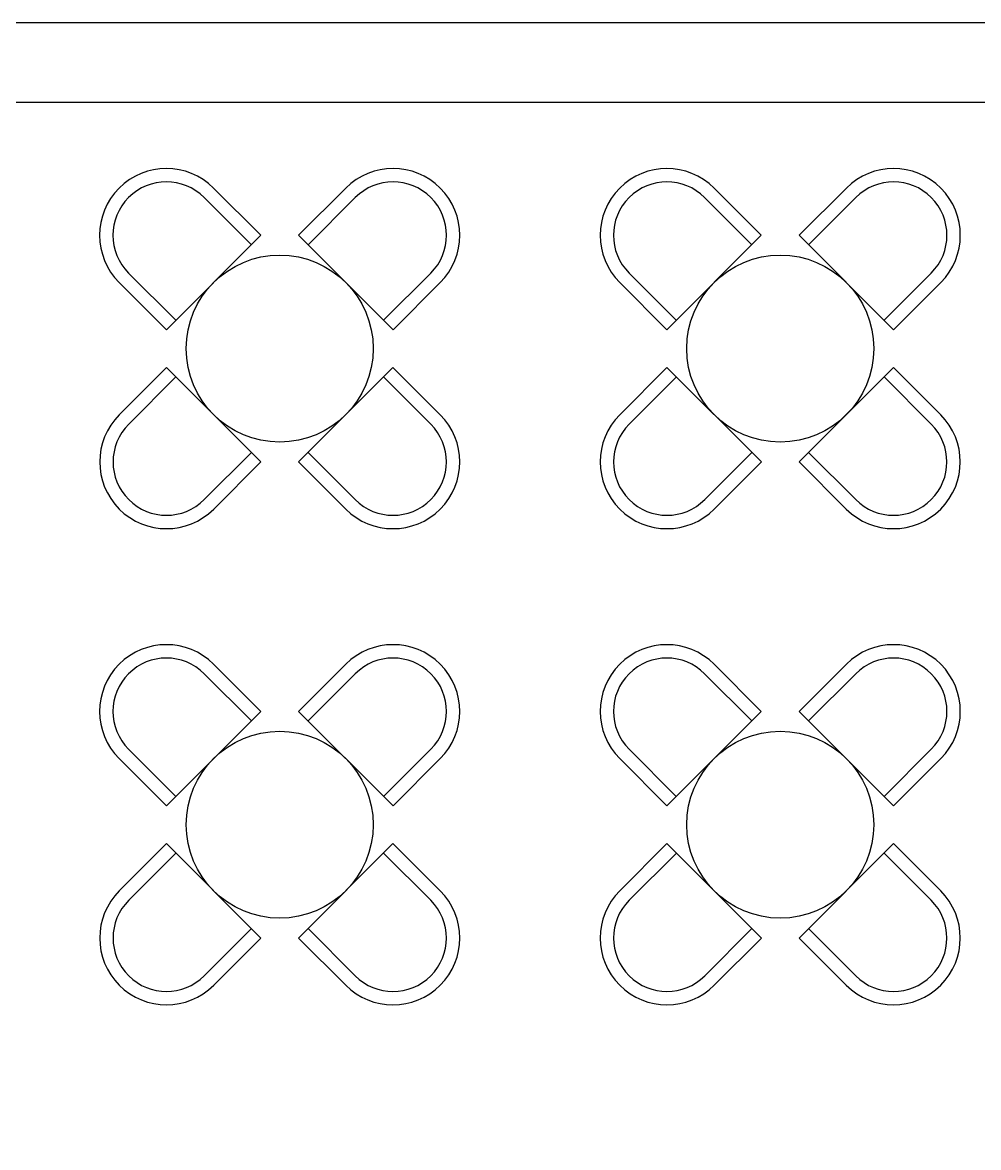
# Model space of a CAD drawing. Header units: millimetres. Extents: x 24870 to 27223, y 1839 to 3696.
# Drawn here: x 25964.3 to 26322.3, y 3003.1 to 3424.4 of the extents above; entities that cross this region are included whole.
import ezdxf

# ---------------------------------------------------------------- set-up
doc = ezdxf.new("R2010")
doc.units = ezdxf.units.MM
doc.layers.add('0-gnl-parapet', color=252, linetype='Continuous')

msp = doc.modelspace()

# ---------------------------------------------------------------- linework, layer by layer
for p, q in [((26035.848, 3362.385), (26053.525, 3344.708)), ((26085.373, 3362.385), (26067.696, 3344.708)), ((26223.261, 3362.385), (26240.939, 3344.708)), ((26272.787, 3362.385), (26255.109, 3344.708)), ((26032.312, 3358.85), (26049.99, 3341.172)), ((26088.909, 3358.85), (26071.231, 3341.172)), ((26219.726, 3358.85), (26237.403, 3341.172)), ((26276.323, 3358.85), (26258.645, 3341.172)), ((26053.525, 3344.708), (26018.17, 3309.352)), ((26067.696, 3344.708), (26103.051, 3309.352)), ((26240.939, 3344.708), (26205.583, 3309.352)), ((26255.109, 3344.708), (26290.465, 3309.352)), ((26021.705, 3312.888), (26004.028, 3330.566)), ((26099.516, 3312.888), (26117.193, 3330.566)), ((26209.119, 3312.888), (26191.441, 3330.566)), ((26286.929, 3312.888), (26304.607, 3330.566)), ((26018.17, 3309.352), (26000.492, 3327.03)), ((26103.051, 3309.352), (26120.729, 3327.03)), ((26205.583, 3309.352), (26187.906, 3327.03)), ((26290.465, 3309.352), (26308.142, 3327.03)), ((26000.521, 3277.533), (26018.198, 3295.21)), ((26018.198, 3295.21), (26053.554, 3259.855)), ((26103.023, 3295.21), (26067.667, 3259.855)), ((26120.7, 3277.533), (26103.023, 3295.21)), ((26187.934, 3277.533), (26205.612, 3295.21)), ((26205.612, 3295.21), (26240.967, 3259.855)), ((26290.436, 3295.21), (26255.081, 3259.855)), ((26308.114, 3277.533), (26290.436, 3295.21)), ((26004.056, 3273.997), (26021.734, 3291.675)), ((26117.165, 3273.997), (26099.487, 3291.675)), ((26191.47, 3273.997), (26209.147, 3291.675)), ((26304.578, 3273.997), (26286.901, 3291.675)), ((26050.018, 3263.39), (26032.34, 3245.713)), ((26071.203, 3263.39), (26088.881, 3245.713)), ((26237.432, 3263.39), (26219.754, 3245.713)), ((26258.616, 3263.39), (26276.294, 3245.713)), ((26053.554, 3259.855), (26035.876, 3242.177)), ((26067.667, 3259.855), (26085.345, 3242.177)), ((26240.967, 3259.855), (26223.29, 3242.177)), ((26255.081, 3259.855), (26272.759, 3242.177)), ((26032.312, 3180.554), (26049.99, 3162.876)), ((26035.848, 3184.089), (26053.525, 3166.412)), ((26085.373, 3184.089), (26067.696, 3166.412)), ((26088.909, 3180.554), (26071.231, 3162.876)), ((26219.726, 3180.554), (26237.403, 3162.876)), ((26223.261, 3184.089), (26240.939, 3166.412)), ((26272.787, 3184.089), (26255.109, 3166.412)), ((26276.323, 3180.554), (26258.645, 3162.876)), ((26053.525, 3166.412), (26018.17, 3131.056)), ((26067.696, 3166.412), (26103.051, 3131.056)), ((26240.939, 3166.412), (26205.583, 3131.056)), ((26255.109, 3166.412), (26290.465, 3131.056)), ((26021.705, 3134.592), (26004.028, 3152.27)), ((26099.516, 3134.592), (26117.193, 3152.27)), ((26209.119, 3134.592), (26191.441, 3152.27)), ((26286.929, 3134.592), (26304.607, 3152.27)), ((26018.17, 3131.056), (26000.492, 3148.734)), ((26103.051, 3131.056), (26120.729, 3148.734)), ((26205.583, 3131.056), (26187.906, 3148.734)), ((26290.465, 3131.056), (26308.142, 3148.734)), ((26000.521, 3099.237), (26018.198, 3116.914)), ((26004.056, 3095.701), (26021.734, 3113.379)), ((26018.198, 3116.914), (26053.554, 3081.559)), ((26103.023, 3116.914), (26067.667, 3081.559)), ((26117.165, 3095.701), (26099.487, 3113.379)), ((26120.7, 3099.237), (26103.023, 3116.914)), ((26187.934, 3099.237), (26205.612, 3116.914)), ((26191.47, 3095.701), (26209.147, 3113.379)), ((26205.612, 3116.914), (26240.967, 3081.559)), ((26290.436, 3116.914), (26255.081, 3081.559)), ((26304.578, 3095.701), (26286.901, 3113.379)), ((26308.114, 3099.237), (26290.436, 3116.914)), ((26050.018, 3085.094), (26032.34, 3067.417)), ((26071.203, 3085.094), (26088.881, 3067.417)), ((26237.432, 3085.094), (26219.754, 3067.417)), ((26258.616, 3085.094), (26276.294, 3067.417)), ((26053.554, 3081.559), (26035.876, 3063.881)), ((26067.667, 3081.559), (26085.345, 3063.881)), ((26240.967, 3081.559), (26223.29, 3063.881)), ((26255.081, 3081.559), (26272.759, 3063.881))]:
    msp.add_line(p, q)
for centre in [(26060.611, 3302.296), (26248.024, 3302.296), (26060.611, 3124), (26248.024, 3124)]:
    msp.add_circle(centre, 35)
for centre, radius, start, end in [((26018.17, 3344.708), 25, 45, 225), ((26103.051, 3344.708), 25, 315, 135), ((26205.583, 3344.708), 25, 45, 225), ((26290.465, 3344.708), 25, 315, 135), ((26018.17, 3344.708), 20, 45, 225), ((26103.051, 3344.708), 20, 315, 135), ((26205.583, 3344.708), 20, 45, 225), ((26290.465, 3344.708), 20, 315, 135), ((26018.198, 3259.855), 25, 135, 315), ((26103.023, 3259.855), 25, 225, 45), ((26205.612, 3259.855), 25, 135, 315), ((26290.436, 3259.855), 25, 225, 45), ((26018.198, 3259.855), 20, 135, 315), ((26103.023, 3259.855), 20, 225, 45), ((26205.612, 3259.855), 20, 135, 315), ((26290.436, 3259.855), 20, 225, 45), ((26018.17, 3166.412), 25, 45, 225), ((26103.051, 3166.412), 25, 315, 135), ((26205.583, 3166.412), 25, 45, 225), ((26290.465, 3166.412), 25, 315, 135), ((26018.17, 3166.412), 20, 45, 225), ((26103.051, 3166.412), 20, 315, 135), ((26205.583, 3166.412), 20, 45, 225), ((26290.465, 3166.412), 20, 315, 135), ((26018.198, 3081.559), 25, 135, 315), ((26103.023, 3081.559), 25, 225, 45), ((26205.612, 3081.559), 25, 135, 315), ((26290.436, 3081.559), 25, 225, 45), ((26018.198, 3081.559), 20, 135, 315), ((26103.023, 3081.559), 20, 225, 45), ((26205.612, 3081.559), 20, 135, 315), ((26290.436, 3081.559), 20, 225, 45)]:
    msp.add_arc(centre, radius, start, end)
at = {"layer": '0-gnl-parapet'}
for points in [[(24904.831, 2642.853), (24918.613, 3424.382), (26380.507, 3424.382), (26382.242, 3392.315), (27188.702, 3408.273)], [(27177.853, 2698.416), (27159.517, 3377.69), (26353.853, 3361.748), (26352.087, 3394.382), (24948.089, 3394.382), (24934.826, 2642.324)]]:
    msp.add_lwpolyline(points, dxfattribs=at)

doc.saveas('drawing.dxf')
